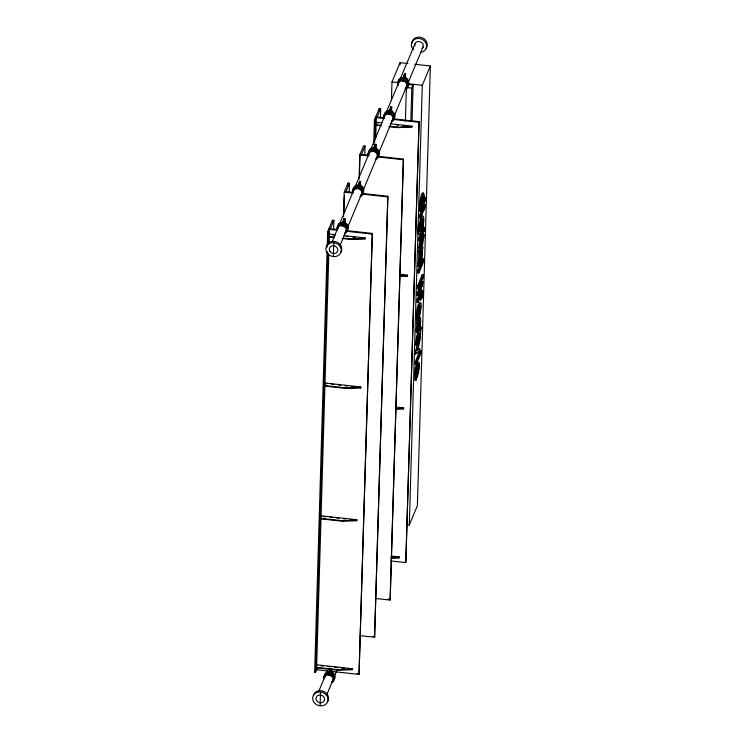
<?xml version="1.0" encoding="UTF-8"?>
<svg xmlns="http://www.w3.org/2000/svg" width="743" height="743" viewBox="0 0 743 743"><rect width="100%" height="100%" fill="white"/><g stroke="black" fill="none" stroke-linecap="round" stroke-linejoin="round"><path stroke-width="1.11" d="M419.228 320.902L418.699 327.942L419.674 328.053L420.668 321.087L420.222 316.982L419.238 319.731L418.225 329.39L417.817 330.273L416.842 330.171M419.34 260.886L419.953 259.409L419.897 254.171M419.999 261.74C423.055 249.128 418.485 253.809 419.999 261.74L419.024 261.629M330.793 672.043L331.164 670.362L330.988 671.477M390.79 111.069L391.134 109.593M328.787 254.905L316.537 669.926L315.506 672.387L314.651 672.294L327.069 251.478M327.208 246.834L327.654 231.77L332.474 220.244L333.904 220.402L333.635 229.671M315.506 672.387L327.895 252.731M328.137 244.614L328.517 231.862L329.539 229.401L329.13 243.314M324.227 385.366L325.007 383.016L360.782 386.945L360.764 387.465L360.55 387.995L345.969 388.413L325.341 386.146A1.402 0.641 1.7 0 1 324.227 385.366L324.988 383.527L327.226 383.778M328.62 231.63L328.685 229.308L336.672 230.181M317.029 667.929L317.038 667.409A1.402 0.641 1.7 0 1 315.924 666.629L316.685 664.799L352.461 668.728L352.451 669.239L352.228 669.777L337.647 670.195L317.029 667.929A1.402 0.641 1.7 0 1 315.905 667.4M321.422 518.93L321.44 518.41A1.402 0.641 1.7 0 1 320.317 517.63L321.087 515.791L356.863 519.729L356.844 520.239L356.621 520.778L342.049 521.196L321.422 518.93A1.402 0.641 1.7 0 1 320.279 518.233M325.341 386.146L325.36 385.626A1.402 0.641 1.7 0 1 324.236 384.846M334.239 237.639L329.743 237.147L329.762 236.627A1.402 0.641 1.7 0 1 328.638 235.847L329.409 234.017L335 234.63M332.409 222.556L332.474 220.244M320.131 705.376L320.512 692.42M333.393 256.103L333.774 243.147M343.517 216.473L344.232 192.14L348.021 183.075L349.451 183.233L349.182 192.502M343.888 212.359L344.362 196.124M347.956 185.397L348.021 183.075M337.266 670.149L337.276 669.629L317.038 667.409M341.659 521.149L341.678 520.629L321.44 518.41M345.588 388.366L345.597 387.846L325.36 385.626M343.944 235.605L365.184 237.946L365.166 238.457L364.943 238.995L350.371 239.413L349.999 238.847L343.247 238.104M337.647 670.195L337.276 669.629M342.049 521.196L341.678 520.629M345.969 388.413L345.597 387.846M350.371 239.413L349.999 238.847M359.064 179.304L359.779 154.971L363.568 145.907L364.999 146.065L364.729 155.333M359.473 174.029L360.049 154.321L368.036 155.203M352.228 669.777L352.461 668.728M356.621 520.778L356.863 519.729M360.55 387.995L360.782 386.945M364.943 238.995L365.184 237.946M373.701 144.309L374.426 119.967L379.246 108.441L380.676 108.589L380.407 117.868M315.682 669.647L359.036 674.403L372.308 233.423L346.071 230.544M374.63 142.08L375.28 120.06L376.311 117.598L375.698 138.467M375.382 119.818L375.456 117.505L383.434 118.378M359.036 674.403L372.308 233.423M381.01 125.836L376.515 125.335L376.525 124.824A1.402 0.641 1.7 0 1 375.41 124.044L376.172 122.205L381.763 122.818M379.181 110.753L379.246 108.441M359.751 635.609L374.583 637.234L387.855 196.254L362.751 193.496M374.583 637.234L387.855 196.254M391.431 100.528L391.979 81.962L400.05 62.663L407.907 63.527M390.707 123.802L411.956 126.134L411.938 126.654L411.715 127.183L397.143 127.601L396.771 127.044L390.019 126.301M397.143 127.601L396.771 127.044M399.975 64.985L400.05 62.663M375.299 598.44L390.131 600.075L403.403 159.086L378.298 156.327M390.131 600.075L403.403 159.086M405.39 121.109L406.384 87.535L411.826 88.138L413.127 85.027L407.684 84.433M410.833 121.703L411.826 88.138M391.143 558.197L398.991 557.965L399.232 556.916L391.403 556.061M395.545 409.198L403.393 408.966L403.635 407.916L395.805 407.062M399.465 276.415L407.313 276.182L407.554 275.133L399.725 274.278M411.715 127.183L411.956 126.134M412.059 120.905L413.127 85.027M399.232 556.916L398.991 557.965M403.393 408.966L403.635 407.916M407.554 275.133L407.313 276.182M390.967 560.974L405.799 562.6L419.071 121.62L393.976 118.861M419.071 121.62L405.799 562.6M407.062 524.744L409.309 524.995L422.293 85.287L430.364 65.997L414.64 64.269M419.86 223.745C415.941 247.623 425.237 226.113 423.64 217.188C421.736 211.662 419.368 228.955 420.566 230.599C417.891 235.54 421.188 220.095 418.792 224.739M418.718 351.597L414.39 353.937L415.365 354.039L415.448 351.16L416.758 350.696L420.111 337.266L419.136 337.164L415.783 350.585L414.473 351.058L415.448 351.16M415.309 361.683L415.226 364.376L416.201 364.488L420.863 353.352L420.937 350.659L419.962 350.547L415.309 361.683L416.284 361.795L420.937 350.659M420.538 289.807L421.513 289.909L421.049 291.033L420.074 290.922L420.018 292.742L417.139 299.624L417.064 302.317L418.04 302.42L420.909 295.547L420.779 299.912L419.804 299.8L419.906 296.531M417.269 295.38L417.343 292.686L420.687 284.69L421.662 284.801L421.587 287.495L418.244 295.491L417.269 295.38L418.105 293.383M417.538 285.99L417.464 288.674L418.439 288.786L423.101 277.65L423.176 274.956L422.2 274.845L417.538 285.99L418.513 286.092L423.176 274.956M417.928 272.811L418.012 270.118L422.674 258.973L423.649 259.084L423.566 261.777L418.903 272.913L417.928 272.811L418.783 270.786M420.956 256.428L421.16 248.385L421.736 247.02L422.711 247.131L421.931 259.214L419.098 266.384L418.123 266.273L419.033 252.629M418.95 238.206L418.876 240.89L419.851 241.001L423.194 233.005L423.269 230.311L422.293 230.209L418.95 238.206L419.925 238.308L423.269 230.311M419.628 215.284L419.554 217.978L420.529 218.08L423.872 210.083L423.947 207.39L422.971 207.288L419.628 215.284L420.603 215.386L423.947 207.39M423.222 193.356C421.652 191.35 420.844 197.499 420.445 198.715A5.777 0.892 -83.7 0 0 419.944 202.755L419.749 211.328L420.724 211.439L425.377 200.294L425.46 197.601L424.485 197.499L423.761 199.226M418.792 334.183L418.68 338.149L419.656 338.26L419.795 333.301L417.547 339.031L416.804 345.068L415.829 344.956L416.47 339.458M418.253 321.385L417.278 321.134L418.253 321.385L417.817 330.273M416.201 364.488L416.284 361.795M418.04 302.42L418.114 299.726L420.993 292.853L421.049 291.033M418.244 295.491L418.318 292.798L421.662 284.801M418.439 288.786L418.513 286.092M418.903 272.913L418.987 270.22L423.649 259.084M419.098 266.384L419.804 253.632L421.012 250.614L421.383 258.443L422.711 247.131M419.851 241.001L419.925 238.308M420.529 218.08L420.603 215.386M420.724 211.439L420.919 202.858A5.777 0.892 -83.7 0 1 421.42 198.818L423.51 192.799L424.364 195.298A8.173 1.254 -83.7 0 1 424.012 201.074L425.46 197.601M416.647 367.218L416.349 377.193L417.325 377.305C423.529 351.978 414.027 363.355 415.922 380.37L414.947 380.267C414.938 374.621 414.26 365.835 418.04 362.212M419.795 302.559C416.015 306.172 416.693 314.967 416.712 320.604L417.687 320.716C415.783 303.701 425.293 292.315 419.089 317.642L418.114 317.54L418.374 308.67M422.098 237.026L423.073 237.128L423.129 235.308L422.154 235.206L419.275 244.048L418.56 252.601L419.535 252.704L420.036 251.496L420.278 246.667L422.526 240.936L422.377 245.896L421.402 245.784L421.495 242.812M415.922 380.37C417.194 375.912 415.486 370.692 417.65 366.215L417.325 377.305M416.916 371.426L416.86 373.543L417.78 369.355M419.089 317.642L419.414 306.553C417.25 311.038 418.959 316.249 417.687 320.716M415.829 344.956L416.554 336.412L419.423 327.561L420.399 327.672L420.343 329.493L421.309 327.189L420.334 327.087M419.08 339.096L419.201 335.047M420.64 286.492L420.687 284.69M422.247 232.002L422.293 230.209M422.925 209.08L422.971 207.288M419.674 328.053L420.018 319.861L418.653 330.208L417.835 332.901L417.352 332.669A6.863 1.059 -83.7 0 1 417.157 330.189L418.253 321.245M416.804 345.068L417.325 337.35L420.399 327.672M421.253 283.167L421.16 286.231L422.135 286.343L422.813 281.876L421.838 281.773L421.253 283.167L422.228 283.278L422.813 281.876M419.535 252.704L420.055 244.995L423.129 235.308M422.804 230.72L423.445 227.284L424.42 227.395L424.337 230.46L423.751 231.853L422.776 231.742M423.482 207.808L424.123 204.362L425.098 204.474L425.005 207.538L424.42 208.932L423.445 208.829M417.232 349.832L419.776 348.904L419.693 351.708L415.365 354.039M419.776 348.904L417.427 350.464C420.185 342.885 420.018 334.879 421.309 327.189M421.513 289.909L421.457 291.73L422.293 290.476A4.895 0.752 -83.7 0 1 422.637 291.785L421.996 298.017L421.021 297.906L420.872 293.29M422.414 236.255L423.055 234.723L424.03 234.834L422.377 245.896M422.145 276.647L422.2 274.845M422.135 286.343L422.228 283.278M423.751 231.853L424.42 227.395M424.42 208.932L425.098 204.474M421.996 298.017L422.052 293.411L421.077 293.299M430.364 65.997L417.38 505.695L409.309 524.995M417.139 313.388L417.232 318.441M418.885 223.643C418.244 225.779 416.739 234.574 419.052 234.175M417.715 324.83L417.25 329.279M415.374 373.042L415.746 369.642M419.414 225.305C419.925 222.463 419.832 216.761 422.395 215.749M421.03 205.765L422.572 202.077L422.628 195.65M421.615 206.795C427.847 188.527 419.786 196.756 421.615 206.795L420.64 206.693M420.055 229.383L421.894 224.999L422.089 218.832M422.869 225.101C424.216 210.733 419.507 224.869 421.03 229.494L422.869 225.101L421.894 224.999M417.278 321.134L416.182 330.087A6.863 1.059 -83.7 0 0 416.377 332.558L417.064 332.4M344.891 222.705L345.281 221.284L344.678 222.621M360.439 185.536L360.745 184.394M375.986 148.368L376.292 147.225M391.97 109.936L391.654 111.051M331.619 671.978L331.935 670.836M405.464 77.904L405.771 76.752M416.944 323.976L417.12 322.388M419.442 310.555L419.498 305.15M419.971 224.117L420.222 222.426M419.117 247.725L419.303 246.565M418.03 321.19L419.247 316.88L419.637 317.911M343.201 222.287C338.994 221.711 336.505 226.624 336.96 230.209M337.907 226.392L338.111 225.203M337.684 229.076C338.446 221.916 350.315 227.711 344.938 232.633M341.975 225.668L342.839 223.151M342.096 225.668L343.99 218.526L345.096 218.776L344.418 222.575L346.805 224.061L348.226 227.525L346.377 232.373L344.436 233.878M343.48 221.368L343.99 218.526M345.096 218.776L343.312 225.974L344.529 222.594L343.34 225.157M352.507 193.041C352.052 189.456 354.541 184.543 358.748 185.118M353.668 188.035L352.368 191.815M346.377 232.373L348.226 227.525M353.408 190.923L354.569 189.298L357.643 188.499L359.538 181.357L360.643 181.608L358.86 188.806L360.076 185.425C365.37 187.013 364.293 194.657 359.983 196.709M359.027 184.199L359.538 181.357M360.485 195.465C363.011 193.552 361.535 189.53 358.748 188.75L360.643 181.608M368.054 155.881C367.599 152.287 370.088 147.374 374.296 147.959M369.215 150.866L367.915 154.646M361.925 195.205L363.773 190.357M373.07 151.331L373.933 148.814M368.899 155.77C368.166 153.225 370.72 150.913 373.19 151.331L375.085 144.188L376.19 144.439L374.407 151.637L375.624 148.256C380.918 149.845 379.84 157.488 375.531 159.541M374.574 147.03L375.085 144.188M376.032 158.296C378.558 156.383 377.082 152.361 374.296 151.581L376.19 144.439M383.657 118.583C383.202 114.989 385.691 110.075 389.899 110.661M384.809 113.577L383.518 117.357M377.472 158.045L379.32 153.188M388.673 114.032L389.536 111.524M384.502 118.471C383.769 115.936 386.323 113.623 388.793 114.032L390.679 106.89L391.793 107.15L390.363 113.475M390.177 109.741L390.679 106.89M391.626 121.007C394.152 119.094 392.675 115.072 389.899 114.292L391.793 107.15M390.001 114.338L391.227 110.967C396.511 112.555 395.443 120.19 391.134 122.251M391.227 110.967L390.985 111.701M397.533 85.408C397.078 81.814 399.567 76.9 403.774 77.486L402.548 80.857M397.394 84.182L398.694 80.402M394.914 115.899L393.075 120.747M398.378 85.296C397.644 82.761 400.198 80.448 402.669 80.857L404.564 73.715L405.669 73.975L403.886 81.163C406.532 71.244 412.458 88.194 405.009 89.076M404.053 76.566L404.564 73.715M405.511 87.823C408.037 85.919 406.56 81.897 403.774 81.117L405.669 73.975M405.102 77.792L404.861 78.526M408.799 82.724L406.95 87.572M323.697 679.483C323.354 676.316 325.09 672.09 328.592 671.579L327.514 674.161L325.165 675.118L323.772 677.068M324.635 675.666L324.849 674.477M324.422 678.35C325.183 671.189 337.053 676.984 331.666 681.907M328.712 674.941L329.576 672.424M328.833 674.941L330.356 668.663M329.938 675.192L331.471 668.914M330.041 675.248L331.267 671.867C336.551 673.455 335.483 681.09 331.174 683.151M330.403 674.384L331.657 668.997M334.954 676.799L333.115 681.647M420.64 200.629L420.789 199.783M344.353 221.758L344.427 221.089L344.139 222.575M359.9 184.589L359.974 183.92L359.686 185.406M375.447 147.42L375.503 146.77L375.234 148.238M418.513 321.31L418.653 320.595M360.225 185.453L360.466 184.329M375.772 148.284L376.014 147.16M391.375 110.986L391.607 109.871M405.251 77.811L405.492 76.687M331.415 671.895L331.647 670.771M417.696 308.958L417.91 308.029M416.154 367.692L416.396 366.856M419.163 254.71L419.423 253.92M330.384 228.816L333.904 220.402M345.932 191.648L349.451 183.233M361.479 154.479L364.999 146.065M377.156 117.013L380.676 108.589M337.034 227.795L338.669 224.135M352.581 190.626L354.216 186.967M368.129 153.457L369.763 149.798M383.732 116.168L385.357 112.509M397.607 82.993L399.242 79.325M337.582 226.726L339.514 223.253M353.129 189.558L355.061 186.094M368.677 152.389L370.608 148.925M384.28 115.091L386.211 111.626M398.155 81.916L400.087 78.452M332.242 241.531L338.046 227.646M339.393 224.442L354.132 189.196M355.024 187.06L368.881 153.95M370.664 149.677L384.512 116.567M386.304 112.295L398.369 83.457M399.706 80.253L414.891 43.939M338.427 225.844L339.523 225.222L340.6 222.631M353.974 188.676L355.07 188.053L356.148 185.462M369.522 151.516L370.618 150.885L371.695 148.294M385.125 114.218L386.211 113.595L387.298 111.004M399 81.043L400.096 80.42L401.174 77.829M339.523 225.222L340.777 224.897L341.864 222.306M355.07 188.053L356.324 187.728L357.411 185.137M370.618 150.885L371.871 150.56L372.958 147.968M386.211 113.595L387.474 113.261L388.561 110.67M400.096 80.42L401.35 80.086L402.437 77.495M358.386 185.982L357.522 188.499L358.367 186.772M347.139 230.116L346.517 227.711L344.678 225.788L345.764 223.197M362.686 192.948L362.064 190.542L360.225 188.62L361.312 186.029M378.233 155.779L377.611 153.374L375.772 151.451L376.859 148.86M393.836 118.49L393.214 116.075L391.375 114.162L392.462 111.571M407.712 85.315L407.09 82.9L405.251 80.987L406.337 78.396M345.727 226.652L346.805 224.061M361.274 189.484L362.352 186.892M376.822 152.315L377.899 149.724M392.425 115.016L393.502 112.425M406.3 81.841L407.378 79.25M346.517 227.711L347.603 225.12M362.064 190.542L363.151 187.951M377.611 153.374L378.698 150.783M393.214 116.075L394.292 113.484M407.09 82.9L408.176 80.309M340.025 245.515L346.284 230.562M347.176 228.426L361.925 193.18M363.262 189.976L377.555 155.798M378.447 153.662L393.196 118.416M394.087 116.279L407.043 85.306M408.381 82.102L423.129 46.855M347 228.89L348.086 226.299M362.547 191.722L363.633 189.131M378.094 154.553L379.181 151.962M393.697 117.264L394.774 114.673M407.573 84.08L408.659 81.498M345.532 233.256L346.257 231.528M361.079 196.087L361.804 194.36M376.627 158.918L377.351 157.191M392.23 121.62L392.945 119.902M406.105 88.445L407.183 85.863M419.303 231.194L419.451 229.828M423.073 237.128L424.03 234.834M418.123 266.273L418.885 264.452M420.779 299.912L421.383 294.339L422.052 293.411M416.712 320.604L417.325 319.137M418.114 317.54L418.42 316.806M418.68 338.149L419.145 337.034L420.12 337.136L419.656 338.26M314.651 672.294L315.338 670.65M324.32 676L325.397 673.409M323.558 678.257L324.282 676.529M325.165 675.118L326.251 672.526M318.533 691.872L325.23 675.851M326.121 673.715L327.468 670.511M326.251 674.495L327.338 671.904M333.876 679.39L333.254 676.975L331.415 675.062L332.493 672.471M332.455 675.926L333.542 673.334M333.254 676.975L334.331 674.393M326.762 694.789L333.022 679.836M336.588 671.291L333.737 678.164M332.26 682.529L332.985 680.802M408.037 84.981L408.585 83.913M394.709 117.088L393.307 119.038M379.106 154.377L377.704 156.327M363.559 191.545L362.157 193.496M348.012 228.714L346.609 230.664M334.749 677.987L333.347 679.938M419.47 251.227L420.232 250.893M420.872 290.764L421.318 290.364A4.895 0.752 -83.7 0 1 421.587 290.996M326.14 673.882L326.846 673.149M397.152 127.09L411.733 126.672M350.39 238.893L364.962 238.475M399.483 275.894L407.331 275.672M345.987 387.892L360.559 387.474M395.564 408.678L403.412 408.446M342.068 520.676L356.64 520.258M391.162 557.677L399.01 557.454M337.666 669.675L352.238 669.257M401.35 80.086L402.799 80.105M387.474 113.261L388.923 113.28M371.871 150.56L373.32 150.569M356.324 187.728L357.773 187.738M340.777 224.897L342.226 224.906M327.514 674.161L328.963 674.18M391.979 81.962L398.712 82.705M408.817 83.81L422.293 85.287M375.726 116.855L383.713 117.728M393.706 119.502L418.801 122.261M374.426 119.967L375.28 120.06M376.162 122.725L378.401 122.976M396.288 124.935L398.517 125.186M402.994 125.669L405.232 125.92M409.699 126.412L411.938 126.654M376.525 124.824L381.029 125.316M388.877 126.7L396.753 127.564M359.779 154.971L367.766 155.844M378.029 156.977L403.124 159.736M344.501 191.49L352.488 192.372M424.402 200.192L425.377 200.294M344.232 192.14L352.219 193.013M362.482 194.146L387.577 196.904M422.572 202.077L423.547 202.189M423.538 205.765L424.513 205.867M420.166 207.817L421.142 207.929M419.823 208.634L420.798 208.746M422.897 209.981L423.872 210.083M418.3 225.045L419.275 225.148M422.414 226.253L423.389 226.355M422.86 228.677L423.835 228.788M419.591 230.497L420.566 230.599M422.219 232.903L423.194 233.005M421.68 236.32L422.656 236.432M422.981 237.416L423.956 237.528M421.634 238.141L422.609 238.243M328.954 228.658L336.941 229.541M346.935 231.314L372.029 234.073M422.015 239.72L422.99 239.822M327.654 231.77L328.517 231.862M332.743 234.899L334.982 235.141M346.164 236.376L348.402 236.618M352.869 237.11L355.108 237.351M359.575 237.844L361.813 238.094M329.762 236.627L334.257 237.119M342.114 238.503L349.981 239.367M421.16 248.385L422.135 248.496M419.061 251.385L420.036 251.496M419.953 259.409L420.928 259.521M418.56 262.743L419.535 262.855M418.207 263.598L419.182 263.709M418.012 270.118L418.987 270.22M401.944 275.04L404.183 275.291M422.126 277.538L423.101 277.65M420.612 287.383L421.587 287.495M420.018 292.742L420.993 292.853M417.343 292.686L418.318 292.798M417.139 299.624L418.114 299.726M416.647 322.648L417.622 322.759M419.303 326.502L420.278 326.614M418.708 327.802L419.684 327.904M418.959 328.685L419.934 328.787M418.903 330.505L419.879 330.607M419.052 340.071L420.027 340.173M416.331 343.749L417.306 343.851M415.783 350.585L416.758 350.696M419.888 353.241L420.863 353.352M415.569 378.642L416.544 378.744M415.56 378.8L416.535 378.902M331.703 384.27L333.932 384.512M338.409 385.004L340.647 385.255M345.114 385.738L347.352 385.988M351.82 386.481L354.058 386.722M358.535 387.214L360.764 387.465M400.263 408.065L403.616 408.436M323.307 516.561L325.545 516.803M330.013 517.295L332.251 517.537M336.728 518.029L338.957 518.28M343.433 518.772L345.671 519.013M350.139 519.506L352.377 519.756M391.394 556.581L393.632 556.823M388.115 599.174L390.4 599.425M372.568 636.342L374.853 636.593M321.143 665.802L323.381 666.053M327.849 666.545L330.087 666.787M334.564 667.279L337.916 667.651M341.269 668.013L344.622 668.384M349.099 668.876L352.451 669.239M357.021 673.511L359.306 673.762M315.951 669.183L317.382 669.341M403.477 76.306L404.582 76.566M403.913 80.355L405.251 80.987M402.669 80.857L403.774 81.117M389.601 109.481L390.707 109.741M390.029 113.53L391.375 114.162M388.793 114.032L389.899 114.292M373.998 146.78L375.104 147.03M375.512 148.238L375.382 148.99M374.435 150.829L375.772 151.451M373.19 151.331L374.296 151.581M358.451 183.948L359.556 184.199M359.965 185.406L359.835 186.159M358.888 187.988L360.225 188.62M357.643 188.499L358.748 188.75M342.904 221.117L344.009 221.368M329.641 670.39L330.746 670.641M331.155 671.839L331.016 672.601M330.068 674.43L331.415 675.062M343.452 225.185L344.678 225.788M332.91 673.817L333.57 674.7M398.48 81.591L398.619 82.817M353.231 191.908L353.352 192.929M329.743 237.147A1.402 0.641 1.7 0 1 328.601 236.534M376.515 125.335A1.402 0.641 1.7 0 1 375.391 124.564M414.835 45.945A4.374 3.826 22.7 0 1 420.232 41.766A4.374 3.826 22.7 0 1 421.968 48.481M411.873 43.261A7.82 6.854 22.7 0 1 421.736 37.605A7.82 6.854 22.7 0 1 426.101 48.314M413.433 49.725A7.82 6.854 22.7 0 1 414.77 39.221A7.82 6.854 22.7 0 1 426.055 43.224A7.82 6.854 22.7 0 1 420.798 52.335M326.446 247.484A7.82 6.854 22.7 0 1 336.31 241.828A7.82 6.854 22.7 0 1 340.675 252.536M313.5 694.984A7.82 6.854 22.7 0 1 323.985 691.501A7.82 6.854 22.7 0 1 327.412 701.81M418.894 366.522L417.835 373.645L418.448 364.692L418.894 366.522M420.649 306.868L419.591 313.992L420.204 305.039L420.649 306.868M404.601 77.848L404.981 76.297L404.601 77.848M326.827 252.369A7.82 6.854 22.7 0 0 340.127 253.827A7.82 6.854 22.7 0 0 333.783 242.673A7.82 6.854 22.7 0 0 326.827 252.369M329.808 251.162A4.374 3.826 22.7 0 0 337.238 251.979A4.374 3.826 22.7 0 0 333.7 245.738A4.374 3.826 22.7 0 0 329.808 251.162M313.565 701.643A7.82 6.854 22.7 0 0 326.864 703.101A7.82 6.854 22.7 0 0 320.521 691.947A7.82 6.854 22.7 0 0 313.565 701.643M316.546 700.435A4.374 3.826 22.7 0 0 323.976 701.253A4.374 3.826 22.7 0 0 320.428 695.011A4.374 3.826 22.7 0 0 316.546 700.435"/></g></svg>
